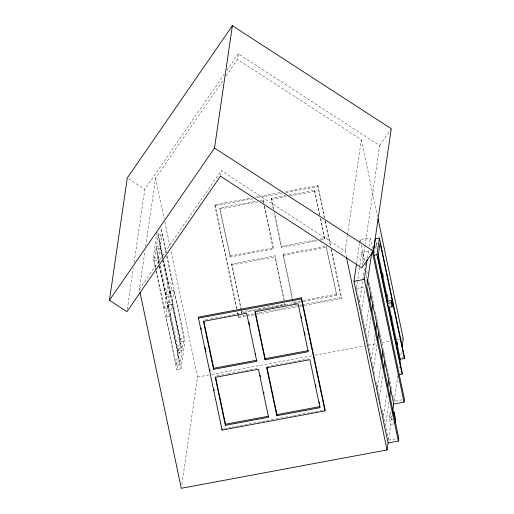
<?xml version="1.0" encoding="UTF-8"?>
<svg xmlns="http://www.w3.org/2000/svg" width="514" height="514" viewBox="0 0 514 514"><rect width="100%" height="100%" fill="white"/><g stroke="black" fill="none" stroke-linecap="round" stroke-linejoin="round"><path stroke-width="0.39" stroke-dasharray="2.57 1.93" d="M127.305 309.267L133.338 267.955M134.148 262.397L144.813 189.3L224.175 74.324M139.686 290.873L139.352 289.311L145.038 250.376M145.616 246.405L155.588 178.082L223.397 79.843M155.89 270.39L153.249 257.867L156.841 233.24M155.716 267.704L154.251 260.733L155.954 249.059L160.066 248.288L162.353 259.127M159.539 262.32L156.275 246.829L157.984 235.155L162.096 234.384L166.016 252.972M158.685 263.361L157.361 257.103L161.422 229.295L160.053 229.552M159.019 263.065L158.363 259.968L160.066 248.288M162.842 257.681L160.394 246.065L162.096 234.384M162.514 259.904L170.185 296.295L168.483 307.976L164.364 308.741L166.067 297.066L159.218 264.543M166.664 256.068L172.216 282.392L170.513 294.072L166.395 294.837L168.097 283.163L163.368 260.707M166.041 316.701L167.75 305.02L171.862 304.256L181.982 352.263L180.273 363.944L176.161 364.709L166.041 316.701L170.16 315.937L171.862 304.256M168.072 302.797L169.774 291.117L173.893 290.352L184.006 338.36L182.303 350.04L178.191 350.805L168.072 302.797L172.19 302.033L173.893 290.352M176.161 364.709L177.863 353.028L167.75 305.02M178.191 350.805L179.894 339.124L169.774 291.117M167.031 255.908L185.008 341.225L180.954 369.033L176.835 369.804L180.896 341.996L163.741 260.585M236.665 309.12L214.891 205.799L215.051 204.688L251.179 197.954M220.455 176.193L221.264 170.635L345.112 250.948L346.269 256.435M226.128 75.886L237.5 59.406L238.316 53.841L379.679 145.513L365.293 244.034M264.524 206.037L273.332 247.851L273.172 248.962L229.964 257.019L219.844 209.012L220.005 207.9L256.145 201.16M181.866 484.329L197.524 377.07L170.776 250.157M229.964 257.019L230.124 255.908L220.005 207.9M241.105 309.891L231.641 264.98L231.801 263.868L275.009 255.811L284.313 299.945M254.186 314.806L238.477 317.736L237.654 311.921M241.753 312.987L241.921 311.876L285.129 303.819L284.968 304.93L241.753 312.987L241.265 310.662M263.547 203.281L263.219 199.843L260.078 200.428M273.242 208.716L271.283 199.426L271.45 198.308L285.591 195.673M283.985 300.285L274.849 256.923L275.009 255.811M317.543 240.693L281.402 247.427L281.563 246.315L274.547 213.021M292.215 298.75L283.079 255.387L283.24 254.276L326.454 246.219L336.567 294.226L336.407 295.338L301.84 301.782M301.05 301.93L293.198 303.395L293.359 302.283L300.427 300.966M319.554 215.372L314.497 191.369L314.658 190.257L288.733 195.089M324.373 217.93L317.774 186.621L317.935 185.509L284.165 191.806M320.685 240.109L324.61 239.376L324.777 238.258L320.53 218.129M336.407 295.338L326.287 247.33L326.454 246.219M345.112 250.948L347.316 235.855M347.432 235.059L361.348 139.718L237.5 59.406M304.449 305.432L341.36 298.55L341.521 297.439L331.299 248.911M356.632 263.207L359.504 243.533M359.62 242.743L360.083 239.595L370.369 237.68L372.682 248.667M356.607 287.692L359.704 266.47M359.819 265.687L361.772 252.329L372.059 250.408M362.164 265.487L365.178 244.825M359.607 301.917L364.767 266.554M367.381 258.137L368.647 249.483M369.103 246.334L370.369 237.68M361.605 311.4L364.934 288.611M365.852 282.321L366.765 276.037L366.154 273.114M374.629 253.004L375.959 243.874L377.327 243.617M365.602 330.367L369.046 306.787M370.928 317.061L367.484 340.634L370.845 356.568M375.156 334.453L371.481 359.601L371.005 357.326M373.479 369.084L377.038 344.721M377.591 387.267L381.035 363.687M379.589 396.744L382.917 373.954M383.585 415.71L386.913 392.921M389.027 401.62L385.474 425.984L386.894 432.717M388.584 439.412L390.781 424.358L389.284 417.246L389.933 412.793L391.302 412.543M392.805 419.655L391.43 419.906L391.893 416.738M402.237 399.77L394.154 401.28L397.894 375.638M399.012 367.966L399.224 366.521M400.901 355.058L401.582 350.387M226.912 70.36L238.316 53.841M139.352 289.311L221.264 170.635M379.679 145.513L390.813 129.38M255.105 197.222L281.023 192.39M214.891 205.799L254.16 198.481M257.302 197.896L282.43 193.206M285.572 192.621L317.774 186.621M219.844 209.012L258.343 201.835M261.485 201.25L263.052 200.955M271.283 199.426L286.214 196.637M290.14 195.905L314.497 191.369M156.275 246.829L160.394 246.065M153.249 257.867L157.361 257.103M154.251 260.733L158.363 259.968M230.124 255.908L273.332 247.851M281.563 246.315L316.92 239.723M320.061 239.138L324.777 238.258M231.641 264.98L274.849 256.923M283.079 255.387L326.287 247.33M168.097 283.163L172.216 282.392M166.067 297.066L170.185 296.295M356.491 288.476L364.58 286.966M303.575 300.382L336.567 294.226M205.182 319.946L209.892 319.072M210.682 318.924L227.182 315.847M227.965 315.699L244.465 312.628M256.621 310.36L258.195 310.064M258.979 309.916L275.478 306.845M276.262 306.697L296.687 302.887M238.644 316.618L245.711 315.3M246.495 315.159L254.346 313.694M255.137 313.546L301.467 304.905M302.258 304.763L341.521 297.439M257.328 314.221L298.949 306.46M299.739 306.312L303.665 305.579M179.894 339.124L184.006 338.36M180.896 341.996L185.008 341.225M388.982 305.11L390.351 304.853M177.863 353.028L181.982 352.263M197.524 377.07L210.926 374.571M211.71 374.423L314.202 355.322M314.986 355.174L364.657 345.909M368.596 345.177L376.479 343.705M381.998 342.677L389.882 341.206M396.975 339.889L400.92 339.15M401.71 339.002L403.284 338.713M216.972 375.914L227.188 374.012M227.972 373.864L254.687 368.885M255.471 368.737L257.045 368.448M266.843 366.617L284.126 363.398M284.917 363.25L301.41 360.173M302.2 360.025L308.484 358.856M401.813 357.917L404.557 357.41M224.599 428.522L230.882 427.352M231.666 427.205L248.159 424.134M248.943 423.986L275.645 419.006M276.436 418.859L292.922 415.787M293.712 415.64L310.205 412.562M310.989 412.414L322.766 410.223M389.284 417.246L393.396 416.475M390.781 424.358L393.525 423.844M388.468 440.209L398.755 438.288M128.648 178.814L144.813 189.3M361.348 139.718L377.527 216.497M375.946 241.921L377.103 247.42M375.959 243.874L376.955 248.583M360.083 239.595L360.577 241.953M361.239 245.088L364.876 262.358M365.043 263.142L365.538 265.494M366.694 270.994L367.523 274.913M369.174 282.764L372.817 300.028M372.984 300.812L373.479 303.17M373.639 303.954L374.141 306.312M375.297 311.805L376.621 318.082M376.788 318.866L377.282 321.224M377.449 322.008L378.606 327.502M378.767 328.285L379.268 330.637M379.428 331.427L379.93 333.779M380.09 334.563L383.071 348.691M383.238 349.475L383.733 351.833M383.9 352.617L384.395 354.968M384.556 355.752L388.86 376.164M389.027 376.948L390.846 385.577M391.006 386.367L391.507 388.719M392.831 394.996L394.154 401.28M361.772 252.329L363.983 262.808M389.933 412.793L391.43 419.906M356.652 289.228L357.757 294.464M357.911 295.216L358.386 297.458M358.547 298.21L359.016 300.452M359.177 301.204L359.492 302.701M359.8 304.159L360.263 306.35M360.417 307.076L361.336 311.452M361.49 312.184L361.972 314.459M362.132 315.217L362.608 317.498M362.768 318.256L363.25 320.53M363.411 321.289L363.886 323.563M364.047 324.321L364.529 326.596M364.689 327.36L365.165 329.635M365.486 331.151L365.795 332.609M365.949 333.342L366.411 335.526M366.566 336.259L367.022 338.443M371.943 361.785L372.56 364.709M372.714 365.435L373.17 367.626M373.961 371.359L374.918 375.914M376.197 381.979L376.678 384.254M376.839 385.018L377.321 387.293M377.475 388.051L379.319 396.802M379.473 397.534L380.752 403.599M382.037 409.671L382.512 411.945M382.673 412.703L383.155 414.984M383.47 416.501L383.778 417.959M383.932 418.685L385.012 423.793M387.048 433.469L388.314 439.457M317.935 185.509L324.7 217.602M325.356 220.731L330.637 245.782M325.028 221.059L330.142 245.326M330.971 249.239L341.36 298.55M314.658 190.257L319.881 215.032M320.209 218.469L324.61 239.376M271.45 198.308L273.731 209.153M283.24 254.276L292.543 298.409M273.898 211.813L281.402 247.427M292.382 299.527L293.198 303.395M263.219 199.843L263.868 202.94M264.196 206.377L273.172 248.962M284.64 303.382L284.968 304.93M231.801 263.868L241.593 310.327M215.051 204.688L236.993 308.792M237.327 312.255L237.654 313.816M237.821 314.6L238.477 317.736M155.588 178.082L164.172 218.816M164.833 221.952L170.115 247.022M161.422 229.295L166.369 252.779M157.804 232.412L163.079 257.456M163.491 260.778L170.513 294.072M172.19 302.033L182.303 350.04M157.984 235.155L162.713 257.61M160.195 265.417L166.395 294.837M159.668 266.162L168.483 307.976M170.16 315.937L180.273 363.944M155.954 249.059L159.051 263.766M159.34 266.496L180.954 369.033M156.372 270.801L164.364 308.741M156.05 271.174L176.835 369.804"/><path stroke-width="0.77" d="M109.443 300.292L127.299 177.94L232.386 25.7L391.263 128.731L373.402 251.083L361.817 267.865L220.455 176.193L126.958 311.651L109.443 300.292L214.524 148.051L232.386 25.7M198.494 318.14L198.655 317.029L301.538 297.85L325.124 409.78L324.964 410.892L222.08 430.077L198.494 318.14L301.371 298.962L301.538 297.85M213.567 369.36L203.448 321.353L246.656 313.296L256.775 361.303L213.567 369.36L213.728 368.249L203.775 321.019M222.08 430.077L222.241 428.965M225.357 425.329L215.244 377.321L258.452 369.264L268.565 417.272L225.357 425.329L225.517 424.217L215.565 376.98M265.006 359.768L254.886 311.767L298.101 303.71L308.214 351.717L265.006 359.768L265.166 358.656L255.214 311.426M276.795 415.736L266.682 367.728L309.891 359.678L320.01 407.679L276.795 415.736L276.962 414.625L267.01 367.394M140.014 292.44L181.288 488.3L387.048 449.943L388.064 442.991L353.992 281.306L356.517 263.99M388.064 442.991L398.35 441.07L364.278 279.391L367.15 259.711M371.712 252.766L366.784 286.555L398.755 438.288L398.35 441.07M373.312 252.284L375.284 238.779L379.396 238.014L404.557 357.41L404.396 358.521L400.277 359.286L399.751 362.903M369.849 301.288L370.761 295.004M399.378 374.603L402.121 374.096L376.961 254.7L379.396 238.014M371.731 311.555L372.759 304.487M375.728 330.521L376.762 323.447M377.61 340.795L378.76 332.931M381.606 359.761L382.757 351.897M388.655 307.333L392.086 306.697L391.25 302.714L391.572 300.491L387.46 301.262M392.086 306.697L392.413 304.474L391.572 300.491M383.72 368.454L384.755 361.381M387.832 386.637L388.751 380.347M389.715 396.904L390.749 389.83M392.702 411.187L393.743 404.055L367.407 279.07M402.147 346.494L403.284 338.713L378.028 218.848M393.506 415.736L394.045 412.029L392.677 412.286M395.009 422.849L395.549 419.141L394.045 412.029M402.121 374.096L402.282 372.978L377.963 257.565L380.077 243.103L404.396 358.521M393.743 404.055L404.036 402.141L404.441 399.359L373.016 250.234M374.218 255.207L376.961 254.7M353.992 281.306L364.278 279.391M387.132 303.485L391.25 302.714M213.728 368.249L256.936 360.192M265.166 358.656L308.374 350.606M225.517 424.217L268.732 416.16M276.962 414.625L320.171 406.568M214.524 148.051L373.402 251.083M382.564 273.345L383.226 276.487M387.036 294.548L387.363 296.122M391.668 316.547L392.002 318.115M396.969 341.681L397.63 344.823M378.111 254.077L388.038 301.185M389.361 307.468L400.277 359.286M372.387 251.976L404.036 402.141M346.436 257.218L387.048 449.943M301.371 298.962L324.964 410.892M301.198 316.534L301.525 318.082M304.461 332.018L305.11 335.115M315.602 384.89L315.93 386.438M319.194 401.922L319.515 403.471M248.943 322.252L249.592 325.349M255.464 353.227L255.792 354.776M260.084 375.124L260.405 376.672M263.669 392.156L263.997 393.705M200.968 327.99L201.295 329.551M205.086 347.554L205.915 351.473M209.706 369.476L210.04 371.037M213.83 389.04L214.158 390.608"/></g></svg>
